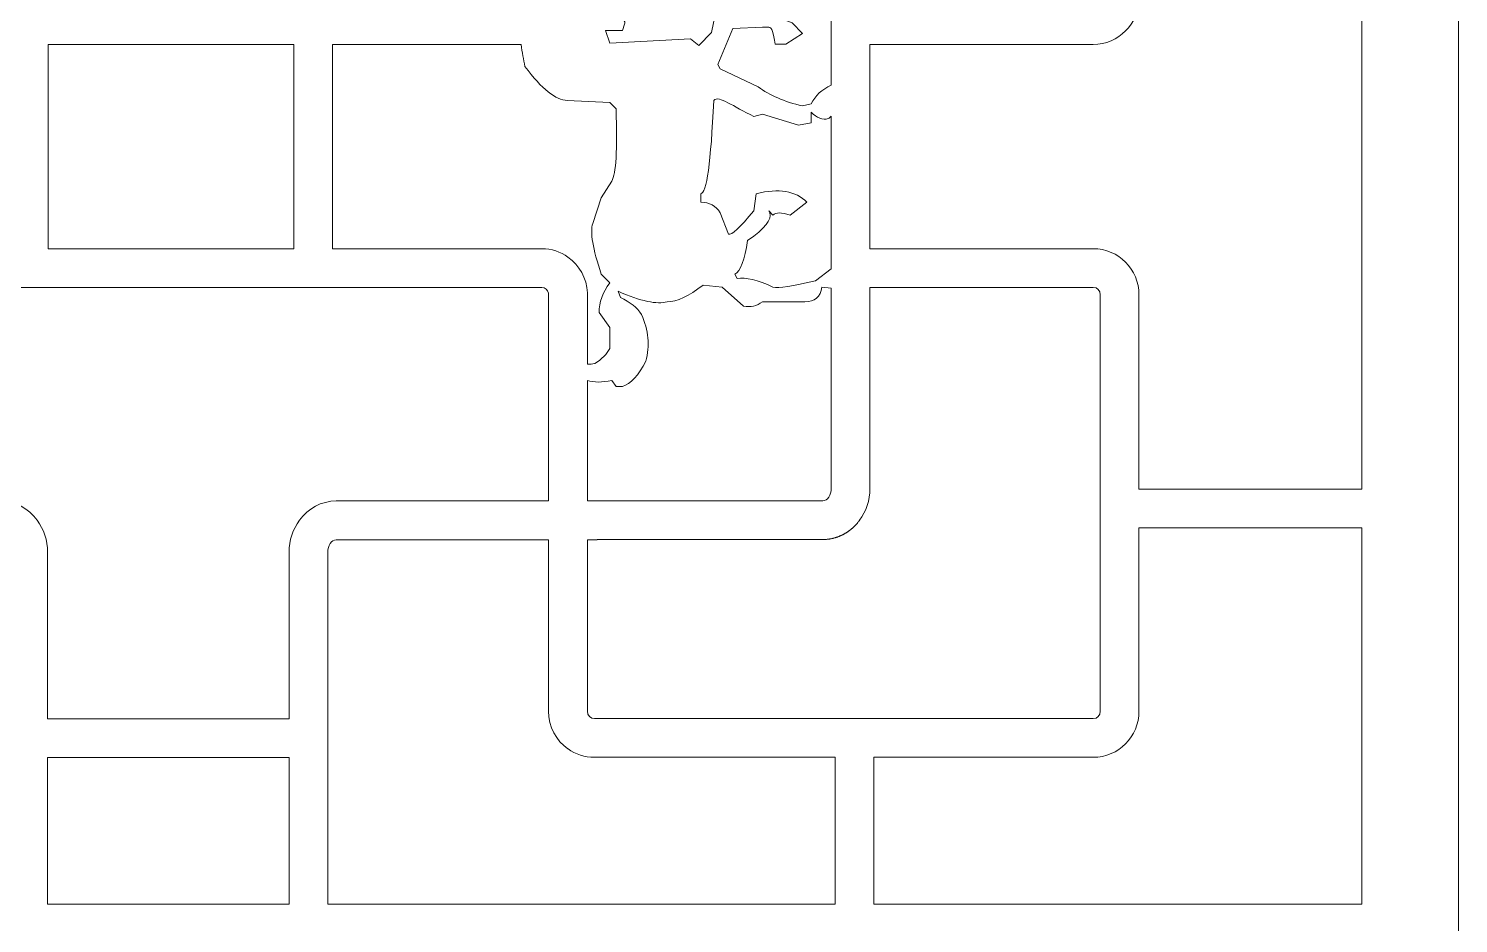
# Model space of a CAD drawing. Header units: centimetres. Extents: x -9.6 to 1.4, y -6.1 to 11.9.
# Drawn here: x -7.516 to -4.867, y 2.927 to 4.586 of the extents above; entities that cross this region are included whole.
import ezdxf

# ---------------------------------------------------------------- set-up
doc = ezdxf.new("R2010")
doc.units = ezdxf.units.CM
doc.header["$MEASUREMENT"] = 0
doc.layers.add('layer 1', color=7, linetype='Continuous')

msp = doc.modelspace()

# ---------------------------------------------------------------- linework, layer by layer
at = {"layer": 'layer 1', "color": 177, "lineweight": 9}
for points, knots in [([(-9.6444, -6.05124), (-9.6444, -6.05124), (-9.6444, 11.92325), (-9.6444, 11.92325), (-9.6444, 11.92325), (-9.6444, 11.92325), (-4.86713, 11.92325), (-4.86713, 11.92325), (-4.86713, 11.92325), (-4.86713, 11.92325), (-4.86713, -6.05124), (-4.86713, -6.05124), (-4.86713, -6.05124), (-4.86713, -6.05124), (-9.6444, -6.05124), (-9.6444, -6.05124)], [0, 0, 0, 0, 0.2, 0.2, 0.2, 0.2, 0.4, 0.4, 0.4, 0.4, 0.6, 0.6, 0.6, 0.6, 1, 1, 1, 1]), ([(-6.481, 4.64629), (-6.481, 4.64629), (-6.4436, 4.64944), (-6.4436, 4.64944), (-6.4436, 4.64944), (-6.4436, 4.64944), (-6.40829, 4.64148), (-6.40829, 4.64148), (-6.40829, 4.64148), (-6.40829, 4.64148), (-6.40418, 4.63364), (-6.40418, 4.63364), (-6.40418, 4.63364), (-6.40418, 4.63364), (-6.43166, 4.60989), (-6.43166, 4.60989), (-6.43166, 4.60989), (-6.41612, 4.60488), (-6.40958, 4.59975), (-6.41201, 4.59448), (-6.41201, 4.59448), (-6.41201, 4.59448), (-6.41625, 4.58241), (-6.41625, 4.58241), (-6.41625, 4.58241), (-6.41625, 4.58241), (-6.44745, 4.58241), (-6.44745, 4.58241), (-6.44745, 4.58241), (-6.44745, 4.58241), (-6.43949, 4.55904), (-6.43949, 4.55904), (-6.43949, 4.55904), (-6.43949, 4.55904), (-6.29016, 4.56701), (-6.29016, 4.56701), (-6.29016, 4.56701), (-6.29016, 4.56701), (-6.27476, 4.55493), (-6.27476, 4.55493), (-6.27476, 4.55493), (-6.27476, 4.55493), (-6.251, 4.57869), (-6.251, 4.57869), (-6.251, 4.57869), (-6.251, 4.57869), (-6.24317, 4.61785), (-6.24317, 4.61785), (-6.24317, 4.61785), (-6.24317, 4.61785), (-6.20362, 4.61785), (-6.20362, 4.61785), (-6.20362, 4.61785), (-6.20362, 4.61785), (-6.133, 4.62023), (-6.133, 4.62023), (-6.133, 4.62023), (-6.133, 4.62023), (-6.12132, 4.60444), (-6.12132, 4.60444), (-6.12132, 4.60444), (-6.12132, 4.60444), (-6.10167, 4.59686), (-6.10167, 4.59686), (-6.10167, 4.59686), (-6.10167, 4.59686), (-6.08216, 4.57696), (-6.08216, 4.57696), (-6.08216, 4.57696), (-6.08216, 4.57696), (-6.11336, 4.55731), (-6.11336, 4.55731), (-6.11336, 4.55731), (-6.11336, 4.55731), (-6.133, 4.55731), (-6.133, 4.55731), (-6.133, 4.55731), (-6.1357, 4.57837), (-6.13968, 4.5889), (-6.14495, 4.5889), (-6.14495, 4.5889), (-6.14495, 4.5889), (-6.15663, 4.5889), (-6.15663, 4.5889), (-6.15663, 4.5889), (-6.15663, 4.5889), (-6.21158, 4.58652), (-6.21158, 4.58652), (-6.21158, 4.58652), (-6.21158, 4.58652), (-6.23906, 4.51963), (-6.23906, 4.51963), (-6.23906, 4.51963), (-6.23906, 4.51963), (-6.23521, 4.51167), (-6.23521, 4.51167), (-6.23521, 4.51167), (-6.23521, 4.51167), (-6.16459, 4.47796), (-6.16459, 4.47796), (-6.16459, 4.47796), (-6.14353, 4.46242), (-6.11606, 4.45061), (-6.08216, 4.44265), (-6.08216, 4.44265), (-6.08216, 4.44265), (-6.06637, 4.44676), (-6.06637, 4.44676), (-6.06637, 4.44676), (-6.05862, 4.46188), (-6.04628, 4.47335), (-6.02913, 4.48117), (-6.02913, 4.48117), (-6.02913, 4.48117), (-6.02913, 4.96466), (-6.02913, 4.96466), (-6.02913, 4.96466), (-6.02913, 4.97749), (-6.03618, 4.98798), (-6.04479, 4.98798), (-6.04479, 4.98798), (-6.04479, 4.98798), (-6.48095, 4.98798), (-6.48095, 4.98798), (-6.48095, 4.98798), (-6.48095, 4.98798), (-6.48095, 4.82191), (-6.48095, 4.82191), (-6.48095, 4.82191), (-6.48095, 4.82191), (-6.481, 4.82191), (-6.481, 4.82191), (-6.481, 4.82191), (-6.481, 4.82191), (-6.481, 4.64629), (-6.481, 4.64629)], [0, 0, 0, 0, 0.0285714, 0.0285714, 0.0285714, 0.0285714, 0.0571429, 0.0571429, 0.0571429, 0.0571429, 0.0857143, 0.0857143, 0.0857143, 0.0857143, 0.1142857, 0.1142857, 0.1142857, 0.1142857, 0.1428571, 0.1428571, 0.1428571, 0.1428571, 0.1714286, 0.1714286, 0.1714286, 0.1714286, 0.2, 0.2, 0.2, 0.2, 0.2285714, 0.2285714, 0.2285714, 0.2285714, 0.2571429, 0.2571429, 0.2571429, 0.2571429, 0.2857143, 0.2857143, 0.2857143, 0.2857143, 0.3142857, 0.3142857, 0.3142857, 0.3142857, 0.3428571, 0.3428571, 0.3428571, 0.3428571, 0.3714286, 0.3714286, 0.3714286, 0.3714286, 0.4, 0.4, 0.4, 0.4, 0.4285714, 0.4285714, 0.4285714, 0.4285714, 0.4571429, 0.4571429, 0.4571429, 0.4571429, 0.4857143, 0.4857143, 0.4857143, 0.4857143, 0.5142857, 0.5142857, 0.5142857, 0.5142857, 0.5428571, 0.5428571, 0.5428571, 0.5428571, 0.5714286, 0.5714286, 0.5714286, 0.5714286, 0.6, 0.6, 0.6, 0.6, 0.6285714, 0.6285714, 0.6285714, 0.6285714, 0.6571429, 0.6571429, 0.6571429, 0.6571429, 0.6857143, 0.6857143, 0.6857143, 0.6857143, 0.7142857, 0.7142857, 0.7142857, 0.7142857, 0.7428571, 0.7428571, 0.7428571, 0.7428571, 0.7714286, 0.7714286, 0.7714286, 0.7714286, 0.8, 0.8, 0.8, 0.8, 0.8285714, 0.8285714, 0.8285714, 0.8285714, 0.8571429, 0.8571429, 0.8571429, 0.8571429, 0.8857143, 0.8857143, 0.8857143, 0.8857143, 0.9142857, 0.9142857, 0.9142857, 0.9142857, 0.9428571, 0.9428571, 0.9428571, 0.9428571, 1, 1, 1, 1]), ([(-5.04627, 4.98991), (-5.04627, 4.98991), (-5.45904, 4.98991), (-5.45904, 4.98991), (-5.45904, 4.98991), (-5.45904, 4.98991), (-5.45904, 4.64199), (-5.45904, 4.64199), (-5.45904, 4.64199), (-5.45904, 4.59506), (-5.49708, 4.55665), (-5.54359, 4.55665), (-5.54359, 4.55665), (-5.54359, 4.55665), (-5.95747, 4.55665), (-5.95747, 4.55665), (-5.95747, 4.55665), (-5.95747, 4.55665), (-5.95747, 4.178), (-5.95747, 4.178), (-5.95747, 4.178), (-5.95747, 4.178), (-5.54359, 4.178), (-5.54359, 4.178), (-5.54359, 4.178), (-5.49709, 4.178), (-5.45904, 4.13959), (-5.45904, 4.09266), (-5.45904, 4.09266), (-5.45904, 4.09266), (-5.45904, 3.73222), (-5.45904, 3.73222), (-5.45904, 3.73222), (-5.45904, 3.73222), (-5.04627, 3.73222), (-5.04627, 3.73222), (-5.04627, 3.73222), (-5.04627, 3.73222), (-5.04627, 4.98991), (-5.04627, 4.98991)], [0, 0, 0, 0, 0.0909091, 0.0909091, 0.0909091, 0.0909091, 0.1818182, 0.1818182, 0.1818182, 0.1818182, 0.2727273, 0.2727273, 0.2727273, 0.2727273, 0.3636364, 0.3636364, 0.3636364, 0.3636364, 0.4545455, 0.4545455, 0.4545455, 0.4545455, 0.5454545, 0.5454545, 0.5454545, 0.5454545, 0.6363636, 0.6363636, 0.6363636, 0.6363636, 0.7272727, 0.7272727, 0.7272727, 0.7272727, 0.8181818, 0.8181818, 0.8181818, 0.8181818, 1, 1, 1, 1]), ([(-7.48005, 4.55665), (-7.48005, 4.55665), (-7.48005, 4.178), (-7.48005, 4.178), (-7.48005, 4.178), (-7.48005, 4.178), (-7.02508, 4.178), (-7.02508, 4.178), (-7.02508, 4.178), (-7.02508, 4.178), (-7.02508, 4.55665), (-7.02508, 4.55665), (-7.02508, 4.55665), (-7.02508, 4.55665), (-7.48005, 4.55665), (-7.48005, 4.55665)], [0, 0, 0, 0, 0.2, 0.2, 0.2, 0.2, 0.4, 0.4, 0.4, 0.4, 0.6, 0.6, 0.6, 0.6, 1, 1, 1, 1]), ([(-6.481, 3.96412), (-6.47665, 3.96381), (-6.4721, 3.96426), (-6.46735, 3.96546), (-6.46735, 3.96546), (-6.454, 3.97329), (-6.44476, 3.98241), (-6.43949, 3.99294), (-6.43949, 3.99294), (-6.43949, 3.99294), (-6.43949, 4.0321), (-6.43949, 4.0321), (-6.43949, 4.0321), (-6.43949, 4.0321), (-6.45939, 4.05996), (-6.45939, 4.05996), (-6.45939, 4.05996), (-6.45939, 4.07819), (-6.45284, 4.09655), (-6.43949, 4.11491), (-6.43949, 4.11491), (-6.43949, 4.11491), (-6.45528, 4.13071), (-6.45528, 4.13071), (-6.45528, 4.13071), (-6.47108, 4.17783), (-6.47634, 4.20916), (-6.47108, 4.22469), (-6.47108, 4.22469), (-6.47108, 4.22469), (-6.45528, 4.27207), (-6.45528, 4.27207), (-6.45528, 4.27207), (-6.45528, 4.27207), (-6.43577, 4.30327), (-6.43577, 4.30327), (-6.43577, 4.30327), (-6.42794, 4.31663), (-6.42537, 4.36118), (-6.42781, 4.43719), (-6.42781, 4.43719), (-6.42781, 4.43719), (-6.43949, 4.44888), (-6.43949, 4.44888), (-6.43949, 4.44888), (-6.43949, 4.44888), (-6.5182, 4.45299), (-6.5182, 4.45299), (-6.5182, 4.45299), (-6.53926, 4.45299), (-6.56545, 4.47392), (-6.59678, 4.5159), (-6.59678, 4.5159), (-6.59953, 4.52855), (-6.60182, 4.54213), (-6.60364, 4.55665), (-6.60364, 4.55665), (-6.60364, 4.55665), (-6.95343, 4.55665), (-6.95343, 4.55665), (-6.95343, 4.55665), (-6.95343, 4.55665), (-6.95343, 4.178), (-6.95343, 4.178), (-6.95343, 4.178), (-6.95343, 4.178), (-6.56555, 4.178), (-6.56555, 4.178), (-6.56555, 4.178), (-6.54754, 4.178), (-6.53078, 4.17222), (-6.51702, 4.16242), (-6.51702, 4.16242), (-6.51702, 4.16242), (-6.51698, 4.16245), (-6.51698, 4.16245), (-6.51698, 4.16245), (-6.49604, 4.14755), (-6.48203, 4.12333), (-6.481, 4.0959), (-6.481, 4.0959), (-6.481, 4.0959), (-6.48106, 4.09564), (-6.48106, 4.09564), (-6.48106, 4.09564), (-6.48102, 4.09465), (-6.481, 4.09365), (-6.481, 4.09266), (-6.481, 4.09266), (-6.481, 4.09266), (-6.481, 3.96412), (-6.481, 3.96412)], [0, 0, 0, 0, 0.0416667, 0.0416667, 0.0416667, 0.0416667, 0.0833333, 0.0833333, 0.0833333, 0.0833333, 0.125, 0.125, 0.125, 0.125, 0.1666667, 0.1666667, 0.1666667, 0.1666667, 0.2083333, 0.2083333, 0.2083333, 0.2083333, 0.25, 0.25, 0.25, 0.25, 0.2916667, 0.2916667, 0.2916667, 0.2916667, 0.3333333, 0.3333333, 0.3333333, 0.3333333, 0.375, 0.375, 0.375, 0.375, 0.4166667, 0.4166667, 0.4166667, 0.4166667, 0.4583333, 0.4583333, 0.4583333, 0.4583333, 0.5, 0.5, 0.5, 0.5, 0.5416667, 0.5416667, 0.5416667, 0.5416667, 0.5833333, 0.5833333, 0.5833333, 0.5833333, 0.625, 0.625, 0.625, 0.625, 0.6666667, 0.6666667, 0.6666667, 0.6666667, 0.7083333, 0.7083333, 0.7083333, 0.7083333, 0.75, 0.75, 0.75, 0.75, 0.7916667, 0.7916667, 0.7916667, 0.7916667, 0.8333333, 0.8333333, 0.8333333, 0.8333333, 0.875, 0.875, 0.875, 0.875, 0.9166667, 0.9166667, 0.9166667, 0.9166667, 1, 1, 1, 1]), ([(-6.02913, 4.42403), (-6.03066, 4.42172), (-6.03253, 4.42013), (-6.03478, 4.41928), (-6.03478, 4.41928), (-6.04494, 4.41544), (-6.05584, 4.42044), (-6.06637, 4.43096), (-6.06637, 4.43096), (-6.06637, 4.43096), (-6.06637, 4.41145), (-6.06637, 4.41145), (-6.06637, 4.41145), (-6.06637, 4.41145), (-6.08973, 4.40734), (-6.08973, 4.40734), (-6.08973, 4.40734), (-6.08973, 4.40734), (-6.15663, 4.42724), (-6.15663, 4.42724), (-6.15663, 4.42724), (-6.15663, 4.42724), (-6.17242, 4.42313), (-6.17242, 4.42313), (-6.17242, 4.42313), (-6.21184, 4.44136), (-6.23662, 4.46326), (-6.24689, 4.45299), (-6.24689, 4.45299), (-6.25216, 4.33769), (-6.26012, 4.28003), (-6.27065, 4.28003), (-6.27065, 4.28003), (-6.27065, 4.28003), (-6.27065, 4.26424), (-6.27065, 4.26424), (-6.27065, 4.26424), (-6.25485, 4.26424), (-6.24304, 4.25769), (-6.23521, 4.2446), (-6.23521, 4.2446), (-6.23521, 4.2446), (-6.21942, 4.20518), (-6.21942, 4.20518), (-6.21942, 4.20518), (-6.21415, 4.20261), (-6.19849, 4.21699), (-6.17242, 4.24845), (-6.17242, 4.24845), (-6.17242, 4.24845), (-6.16831, 4.28003), (-6.16831, 4.28003), (-6.16831, 4.28003), (-6.12646, 4.29056), (-6.09513, 4.2853), (-6.0742, 4.26424), (-6.0742, 4.26424), (-6.0742, 4.26424), (-6.10553, 4.24049), (-6.10553, 4.24049), (-6.10553, 4.24049), (-6.12132, 4.24575), (-6.13185, 4.24575), (-6.13711, 4.24049), (-6.13711, 4.24049), (-6.13711, 4.24049), (-6.14495, 4.24845), (-6.14495, 4.24845), (-6.14495, 4.24845), (-6.13699, 4.23792), (-6.1461, 4.22213), (-6.17242, 4.20133), (-6.17242, 4.20133), (-6.17242, 4.20133), (-6.18411, 4.19349), (-6.18411, 4.19349), (-6.18411, 4.19349), (-6.18937, 4.1569), (-6.19733, 4.13597), (-6.20786, 4.13071), (-6.20786, 4.13071), (-6.20786, 4.13071), (-6.20362, 4.12275), (-6.20362, 4.12275), (-6.20362, 4.12275), (-6.18809, 4.12531), (-6.16587, 4.12005), (-6.13711, 4.10695), (-6.13711, 4.10695), (-6.12658, 4.10438), (-6.10039, 4.10836), (-6.0584, 4.11864), (-6.0584, 4.11864), (-6.0584, 4.11864), (-6.02913, 4.14045), (-6.02913, 4.14045), (-6.02913, 4.14045), (-6.02913, 4.14045), (-6.02913, 4.42403), (-6.02913, 4.42403)], [0, 0, 0, 0, 0.0384615, 0.0384615, 0.0384615, 0.0384615, 0.0769231, 0.0769231, 0.0769231, 0.0769231, 0.1153846, 0.1153846, 0.1153846, 0.1153846, 0.1538462, 0.1538462, 0.1538462, 0.1538462, 0.1923077, 0.1923077, 0.1923077, 0.1923077, 0.2307692, 0.2307692, 0.2307692, 0.2307692, 0.2692308, 0.2692308, 0.2692308, 0.2692308, 0.3076923, 0.3076923, 0.3076923, 0.3076923, 0.3461538, 0.3461538, 0.3461538, 0.3461538, 0.3846154, 0.3846154, 0.3846154, 0.3846154, 0.4230769, 0.4230769, 0.4230769, 0.4230769, 0.4615385, 0.4615385, 0.4615385, 0.4615385, 0.5, 0.5, 0.5, 0.5, 0.5384615, 0.5384615, 0.5384615, 0.5384615, 0.5769231, 0.5769231, 0.5769231, 0.5769231, 0.6153846, 0.6153846, 0.6153846, 0.6153846, 0.6538462, 0.6538462, 0.6538462, 0.6538462, 0.6923077, 0.6923077, 0.6923077, 0.6923077, 0.7307692, 0.7307692, 0.7307692, 0.7307692, 0.7692308, 0.7692308, 0.7692308, 0.7692308, 0.8076923, 0.8076923, 0.8076923, 0.8076923, 0.8461538, 0.8461538, 0.8461538, 0.8461538, 0.8846154, 0.8846154, 0.8846154, 0.8846154, 0.9230769, 0.9230769, 0.9230769, 0.9230769, 1, 1, 1, 1]), ([(-6.02913, 4.1046), (-6.02913, 4.1046), (-6.04646, 4.10695), (-6.04646, 4.10695), (-6.04646, 4.10695), (-6.04916, 4.08859), (-6.05969, 4.07948), (-6.07805, 4.07948), (-6.07805, 4.07948), (-6.07805, 4.07948), (-6.15663, 4.07948), (-6.15663, 4.07948), (-6.15663, 4.07948), (-6.16716, 4.07177), (-6.17897, 4.06908), (-6.19194, 4.07164), (-6.19194, 4.07164), (-6.19194, 4.07164), (-6.23149, 4.10695), (-6.23149, 4.10695), (-6.23149, 4.10695), (-6.23149, 4.10695), (-6.26679, 4.11068), (-6.26679, 4.11068), (-6.26679, 4.11068), (-6.29299, 4.08988), (-6.31507, 4.07948), (-6.33343, 4.07948), (-6.33343, 4.07948), (-6.3518, 4.07421), (-6.38197, 4.08076), (-6.42408, 4.09899), (-6.42408, 4.09899), (-6.42408, 4.09899), (-6.41997, 4.08744), (-6.41997, 4.08744), (-6.41997, 4.08744), (-6.40161, 4.07935), (-6.38865, 4.06882), (-6.38081, 4.05585), (-6.38081, 4.05585), (-6.36759, 4.02696), (-6.36489, 3.99807), (-6.37298, 3.96931), (-6.37298, 3.96931), (-6.38595, 3.94324), (-6.40046, 3.92758), (-6.41625, 3.92232), (-6.41625, 3.92232), (-6.41625, 3.92232), (-6.42781, 3.92232), (-6.42781, 3.92232), (-6.42781, 3.92232), (-6.42781, 3.92232), (-6.43577, 3.93387), (-6.43577, 3.93387), (-6.43577, 3.93387), (-6.45369, 3.92987), (-6.46876, 3.92986), (-6.481, 3.93384), (-6.481, 3.93384), (-6.481, 3.93384), (-6.481, 3.91274), (-6.481, 3.91274), (-6.481, 3.91274), (-6.481, 3.91274), (-6.48095, 3.91274), (-6.48095, 3.91274), (-6.48095, 3.91274), (-6.48095, 3.91274), (-6.48095, 3.71048), (-6.48095, 3.71048), (-6.48095, 3.71048), (-6.48095, 3.71048), (-6.04479, 3.71048), (-6.04479, 3.71048), (-6.04479, 3.71048), (-6.03619, 3.71048), (-6.02913, 3.72097), (-6.02913, 3.73379), (-6.02913, 3.73379), (-6.02913, 3.73379), (-6.02913, 4.1046), (-6.02913, 4.1046)], [0, 0, 0, 0, 0.0454545, 0.0454545, 0.0454545, 0.0454545, 0.0909091, 0.0909091, 0.0909091, 0.0909091, 0.1363636, 0.1363636, 0.1363636, 0.1363636, 0.1818182, 0.1818182, 0.1818182, 0.1818182, 0.2272727, 0.2272727, 0.2272727, 0.2272727, 0.2727273, 0.2727273, 0.2727273, 0.2727273, 0.3181818, 0.3181818, 0.3181818, 0.3181818, 0.3636364, 0.3636364, 0.3636364, 0.3636364, 0.4090909, 0.4090909, 0.4090909, 0.4090909, 0.4545455, 0.4545455, 0.4545455, 0.4545455, 0.5, 0.5, 0.5, 0.5, 0.5454545, 0.5454545, 0.5454545, 0.5454545, 0.5909091, 0.5909091, 0.5909091, 0.5909091, 0.6363636, 0.6363636, 0.6363636, 0.6363636, 0.6818182, 0.6818182, 0.6818182, 0.6818182, 0.7272727, 0.7272727, 0.7272727, 0.7272727, 0.7727273, 0.7727273, 0.7727273, 0.7727273, 0.8181818, 0.8181818, 0.8181818, 0.8181818, 0.8636364, 0.8636364, 0.8636364, 0.8636364, 0.9090909, 0.9090909, 0.9090909, 0.9090909, 1, 1, 1, 1]), ([(-7.03385, 3.30618), (-7.03385, 3.30618), (-7.03385, 3.61502), (-7.03385, 3.61502), (-7.03385, 3.61502), (-7.03385, 3.63745), (-7.02661, 3.65811), (-7.01454, 3.67441), (-7.01454, 3.67441), (-7.01454, 3.67441), (-7.01465, 3.67455), (-7.01465, 3.67455), (-7.01465, 3.67455), (-6.99861, 3.69629), (-6.97399, 3.71028), (-6.94653, 3.71028), (-6.94653, 3.71028), (-6.94653, 3.71028), (-6.6535, 3.71028), (-6.6535, 3.71028), (-6.6535, 3.71028), (-6.6535, 3.71028), (-6.6535, 3.71048), (-6.6535, 3.71048), (-6.6535, 3.71048), (-6.6535, 3.71048), (-6.55303, 3.71048), (-6.55303, 3.71048), (-6.55303, 3.71048), (-6.55303, 3.71048), (-6.55303, 4.09266), (-6.55303, 4.09266), (-6.55303, 4.09266), (-6.55303, 4.09366), (-6.55301, 4.09466), (-6.55298, 4.09565), (-6.55298, 4.09565), (-6.55427, 4.10174), (-6.55944, 4.10634), (-6.56555, 4.10634), (-6.56555, 4.10634), (-6.56555, 4.10634), (-7.97234, 4.10634), (-7.97234, 4.10634), (-7.97234, 4.10634), (-7.97837, 4.10634), (-7.98348, 4.10187), (-7.98487, 4.0959), (-7.98487, 4.0959), (-7.98487, 4.0959), (-7.98487, 4.0959), (-7.98487, 4.0959), (-7.98487, 4.0959), (-7.98487, 4.0959), (-7.98487, 4.0959), (-7.98487, 4.0959), (-7.98487, 4.0959), (-7.98487, 4.0959), (-7.98489, 4.0958), (-7.98489, 4.0958), (-7.98489, 4.0958), (-7.98489, 4.0958), (-7.9849, 4.09575), (-7.9849, 4.09575), (-7.9849, 4.09575), (-7.9849, 4.09575), (-7.9849, 4.09574), (-7.9849, 4.09574), (-7.9849, 4.09574), (-7.9849, 4.09574), (-7.98491, 4.09571), (-7.98491, 4.09571), (-7.98491, 4.09571), (-7.98491, 4.09571), (-7.98497, 4.09541), (-7.98497, 4.09541), (-7.98497, 4.09541), (-7.98497, 4.09541), (-7.98497, 4.09541), (-7.98497, 4.09541), (-7.98497, 4.09541), (-7.98497, 4.09541), (-7.98503, 4.09511), (-7.98503, 4.09511), (-7.98503, 4.09511), (-7.98503, 4.09511), (-7.98503, 4.09507), (-7.98503, 4.09507), (-7.98503, 4.09507), (-7.98503, 4.09507), (-7.98503, 4.09506), (-7.98503, 4.09506), (-7.98503, 4.09506), (-7.98503, 4.09506), (-7.98508, 4.09476), (-7.98508, 4.09476), (-7.98508, 4.09476), (-7.98508, 4.09476), (-7.98509, 4.09474), (-7.98509, 4.09474), (-7.98509, 4.09474), (-7.98509, 4.09474), (-7.98509, 4.09471), (-7.98509, 4.09471), (-7.98509, 4.09471), (-7.98509, 4.09471), (-7.9851, 4.09466), (-7.9851, 4.09466), (-7.9851, 4.09466), (-7.98517, 4.09413), (-7.98522, 4.09358), (-7.98523, 4.09303), (-7.98523, 4.09303), (-7.98523, 4.09303), (-7.98523, 4.09301), (-7.98523, 4.09301), (-7.98523, 4.09301), (-7.98523, 4.09301), (-7.98523, 4.09266), (-7.98523, 4.09266), (-7.98523, 4.09266), (-7.98523, 4.09266), (-7.98523, 3.87866), (-7.98523, 3.87866), (-7.98523, 3.87866), (-7.98523, 3.87866), (-7.9848, 3.87866), (-7.9848, 3.87866), (-7.9848, 3.87866), (-7.9848, 3.87866), (-7.9848, 3.71048), (-7.9848, 3.71048), (-7.9848, 3.71048), (-7.9848, 3.71048), (-7.86145, 3.71048), (-7.86145, 3.71048), (-7.86145, 3.71048), (-7.86145, 3.71048), (-7.86145, 3.71028), (-7.86145, 3.71028), (-7.86145, 3.71028), (-7.86145, 3.71028), (-7.56843, 3.71028), (-7.56843, 3.71028), (-7.56843, 3.71028), (-7.54097, 3.71028), (-7.51635, 3.69629), (-7.50031, 3.67455), (-7.50031, 3.67455), (-7.50031, 3.67455), (-7.50041, 3.67441), (-7.50041, 3.67441), (-7.50041, 3.67441), (-7.48835, 3.65811), (-7.48111, 3.63743), (-7.48111, 3.61502), (-7.48111, 3.61502), (-7.48111, 3.61502), (-7.48111, 3.30618), (-7.48111, 3.30618), (-7.48111, 3.30618), (-7.48111, 3.30618), (-7.03385, 3.30618), (-7.03385, 3.30618)], [0, 0, 0, 0, 0.0238095, 0.0238095, 0.0238095, 0.0238095, 0.047619, 0.047619, 0.047619, 0.047619, 0.0714286, 0.0714286, 0.0714286, 0.0714286, 0.0952381, 0.0952381, 0.0952381, 0.0952381, 0.1190476, 0.1190476, 0.1190476, 0.1190476, 0.1428571, 0.1428571, 0.1428571, 0.1428571, 0.1666667, 0.1666667, 0.1666667, 0.1666667, 0.1904762, 0.1904762, 0.1904762, 0.1904762, 0.2142857, 0.2142857, 0.2142857, 0.2142857, 0.2380952, 0.2380952, 0.2380952, 0.2380952, 0.2619048, 0.2619048, 0.2619048, 0.2619048, 0.2857143, 0.2857143, 0.2857143, 0.2857143, 0.3095238, 0.3095238, 0.3095238, 0.3095238, 0.3333333, 0.3333333, 0.3333333, 0.3333333, 0.3571429, 0.3571429, 0.3571429, 0.3571429, 0.3809524, 0.3809524, 0.3809524, 0.3809524, 0.4047619, 0.4047619, 0.4047619, 0.4047619, 0.4285714, 0.4285714, 0.4285714, 0.4285714, 0.452381, 0.452381, 0.452381, 0.452381, 0.4761905, 0.4761905, 0.4761905, 0.4761905, 0.5, 0.5, 0.5, 0.5, 0.5238095, 0.5238095, 0.5238095, 0.5238095, 0.547619, 0.547619, 0.547619, 0.547619, 0.5714286, 0.5714286, 0.5714286, 0.5714286, 0.5952381, 0.5952381, 0.5952381, 0.5952381, 0.6190476, 0.6190476, 0.6190476, 0.6190476, 0.6428571, 0.6428571, 0.6428571, 0.6428571, 0.6666667, 0.6666667, 0.6666667, 0.6666667, 0.6904762, 0.6904762, 0.6904762, 0.6904762, 0.7142857, 0.7142857, 0.7142857, 0.7142857, 0.7380952, 0.7380952, 0.7380952, 0.7380952, 0.7619048, 0.7619048, 0.7619048, 0.7619048, 0.7857143, 0.7857143, 0.7857143, 0.7857143, 0.8095238, 0.8095238, 0.8095238, 0.8095238, 0.8333333, 0.8333333, 0.8333333, 0.8333333, 0.8571429, 0.8571429, 0.8571429, 0.8571429, 0.8809524, 0.8809524, 0.8809524, 0.8809524, 0.9047619, 0.9047619, 0.9047619, 0.9047619, 0.9285714, 0.9285714, 0.9285714, 0.9285714, 0.952381, 0.952381, 0.952381, 0.952381, 1, 1, 1, 1]), ([(-6.48095, 3.63834), (-6.48095, 3.63834), (-6.48095, 3.3204), (-6.48095, 3.3204), (-6.48095, 3.3204), (-6.48095, 3.31289), (-6.47513, 3.30673), (-6.46805, 3.30673), (-6.46805, 3.30673), (-6.46805, 3.30673), (-5.54359, 3.30673), (-5.54359, 3.30673), (-5.54359, 3.30673), (-5.53651, 3.30673), (-5.5307, 3.31288), (-5.5307, 3.3204), (-5.5307, 3.3204), (-5.5307, 3.3204), (-5.5307, 4.09266), (-5.5307, 4.09266), (-5.5307, 4.09266), (-5.5307, 4.10018), (-5.5365, 4.10634), (-5.54359, 4.10634), (-5.54359, 4.10634), (-5.54359, 4.10634), (-5.95747, 4.10634), (-5.95747, 4.10634), (-5.95747, 4.10634), (-5.95747, 4.10634), (-5.95747, 3.73379), (-5.95747, 3.73379), (-5.95747, 3.73379), (-5.95747, 3.71144), (-5.96468, 3.69082), (-5.97668, 3.67455), (-5.97668, 3.67455), (-5.97668, 3.67455), (-5.97668, 3.67455), (-5.97668, 3.67455), (-5.97668, 3.67455), (-5.97668, 3.67455), (-5.97687, 3.67428), (-5.97687, 3.67428), (-5.97687, 3.67428), (-5.97728, 3.67373), (-5.9777, 3.67319), (-5.97812, 3.67265), (-5.97812, 3.67265), (-5.97812, 3.67265), (-5.97828, 3.67244), (-5.97828, 3.67244), (-5.97828, 3.67244), (-5.97877, 3.67181), (-5.97927, 3.67119), (-5.97978, 3.67057), (-5.97978, 3.67057), (-5.97978, 3.67057), (-5.97978, 3.67056), (-5.97978, 3.67056), (-5.97978, 3.67056), (-5.98192, 3.66797), (-5.98418, 3.6655), (-5.98656, 3.66318), (-5.98656, 3.66318), (-5.98656, 3.66318), (-5.98658, 3.66316), (-5.98658, 3.66316), (-5.98658, 3.66316), (-5.98712, 3.66264), (-5.98766, 3.66212), (-5.98821, 3.66161), (-5.98821, 3.66161), (-5.98821, 3.66161), (-5.98869, 3.66117), (-5.98869, 3.66117), (-5.98869, 3.66117), (-5.98908, 3.66081), (-5.98947, 3.66046), (-5.98987, 3.6601), (-5.98987, 3.6601), (-5.98987, 3.6601), (-5.99051, 3.65954), (-5.99051, 3.65954), (-5.99051, 3.65954), (-5.99083, 3.65927), (-5.99115, 3.65899), (-5.99147, 3.65872), (-5.99147, 3.65872), (-5.99174, 3.6585), (-5.992, 3.65827), (-5.99227, 3.65805), (-5.99227, 3.65805), (-5.9925, 3.65786), (-5.99274, 3.65767), (-5.99297, 3.65749), (-5.99297, 3.65749), (-5.99334, 3.65718), (-5.99372, 3.65689), (-5.99409, 3.65659), (-5.99409, 3.65659), (-5.99432, 3.65642), (-5.99455, 3.65624), (-5.99478, 3.65607), (-5.99478, 3.65607), (-5.99478, 3.65607), (-5.99545, 3.65555), (-5.99545, 3.65555), (-5.99545, 3.65555), (-5.99586, 3.65525), (-5.99626, 3.65496), (-5.99667, 3.65466), (-5.99667, 3.65466), (-5.99667, 3.65466), (-5.99734, 3.65418), (-5.99734, 3.65418), (-5.99734, 3.65418), (-5.99734, 3.65418), (-5.99801, 3.65371), (-5.99801, 3.65371), (-5.99801, 3.65371), (-5.9984, 3.65343), (-5.9988, 3.65316), (-5.9992, 3.65289), (-5.9992, 3.65289), (-5.99945, 3.65273), (-5.9997, 3.65256), (-5.99995, 3.6524), (-5.99995, 3.6524), (-6.00035, 3.65213), (-6.00076, 3.65187), (-6.00116, 3.65161), (-6.00116, 3.65161), (-6.00116, 3.65161), (-6.0018, 3.65122), (-6.0018, 3.65122), (-6.0018, 3.65122), (-6.00213, 3.65101), (-6.00246, 3.65081), (-6.00279, 3.65061), (-6.00279, 3.65061), (-6.00309, 3.65043), (-6.0034, 3.65025), (-6.00371, 3.65007), (-6.00371, 3.65007), (-6.00407, 3.64985), (-6.00444, 3.64964), (-6.0048, 3.64944), (-6.0048, 3.64944), (-6.0048, 3.64944), (-6.0053, 3.64916), (-6.0053, 3.64916), (-6.0053, 3.64916), (-6.00578, 3.64889), (-6.00628, 3.64862), (-6.00677, 3.64836), (-6.00677, 3.64836), (-6.00677, 3.64836), (-6.0073, 3.64808), (-6.0073, 3.64808), (-6.0073, 3.64808), (-6.00777, 3.64784), (-6.00825, 3.64759), (-6.00872, 3.64735), (-6.00872, 3.64735), (-6.00894, 3.64725), (-6.00916, 3.64714), (-6.00937, 3.64704), (-6.00937, 3.64704), (-6.00973, 3.64687), (-6.01008, 3.6467), (-6.01044, 3.64653), (-6.01044, 3.64653), (-6.01073, 3.64639), (-6.01102, 3.64626), (-6.01131, 3.64612), (-6.01131, 3.64612), (-6.01171, 3.64594), (-6.0121, 3.64577), (-6.0125, 3.6456), (-6.0125, 3.6456), (-6.0125, 3.6456), (-6.01302, 3.64537), (-6.01302, 3.64537), (-6.01302, 3.64537), (-6.01353, 3.64515), (-6.01405, 3.64494), (-6.01456, 3.64473), (-6.01456, 3.64473), (-6.01456, 3.64473), (-6.01509, 3.64452), (-6.01509, 3.64452), (-6.01509, 3.64452), (-6.01562, 3.6443), (-6.01617, 3.64409), (-6.01671, 3.64389), (-6.01671, 3.64389), (-6.01671, 3.64389), (-6.01714, 3.64373), (-6.01714, 3.64373), (-6.01714, 3.64373), (-6.01762, 3.64356), (-6.01809, 3.64339), (-6.01857, 3.64323), (-6.01857, 3.64323), (-6.01857, 3.64323), (-6.01923, 3.643), (-6.01923, 3.643), (-6.01923, 3.643), (-6.01972, 3.64284), (-6.02021, 3.64268), (-6.02071, 3.64252), (-6.02071, 3.64252), (-6.02071, 3.64252), (-6.02109, 3.6424), (-6.02109, 3.6424), (-6.02109, 3.6424), (-6.02166, 3.64222), (-6.02223, 3.64205), (-6.02281, 3.64189), (-6.02281, 3.64189), (-6.02281, 3.64189), (-6.02325, 3.64177), (-6.02325, 3.64177), (-6.02325, 3.64177), (-6.02384, 3.6416), (-6.02443, 3.64144), (-6.02503, 3.64129), (-6.02503, 3.64129), (-6.02503, 3.64129), (-6.02536, 3.64121), (-6.02536, 3.64121), (-6.02536, 3.64121), (-6.02592, 3.64107), (-6.02648, 3.64093), (-6.02705, 3.64081), (-6.02705, 3.64081), (-6.02705, 3.64081), (-6.02748, 3.64071), (-6.02748, 3.64071), (-6.02748, 3.64071), (-6.02802, 3.64059), (-6.02857, 3.64048), (-6.02912, 3.64037), (-6.02912, 3.64037), (-6.02912, 3.64037), (-6.02952, 3.64029), (-6.02952, 3.64029), (-6.02952, 3.64029), (-6.03012, 3.64017), (-6.03072, 3.64006), (-6.03132, 3.63996), (-6.03132, 3.63996), (-6.03132, 3.63996), (-6.03173, 3.63989), (-6.03173, 3.63989), (-6.03173, 3.63989), (-6.03236, 3.63979), (-6.03298, 3.63969), (-6.03361, 3.6396), (-6.03361, 3.6396), (-6.03361, 3.6396), (-6.03387, 3.63957), (-6.03387, 3.63957), (-6.03387, 3.63957), (-6.03453, 3.63948), (-6.03519, 3.63939), (-6.03585, 3.63932), (-6.03585, 3.63932), (-6.03585, 3.63932), (-6.03589, 3.63931), (-6.03589, 3.63931), (-6.03589, 3.63931), (-6.03589, 3.63931), (-6.0359, 3.63931), (-6.0359, 3.63931), (-6.0359, 3.63931), (-6.0359, 3.63931), (-6.03596, 3.63931), (-6.03596, 3.63931), (-6.03596, 3.63931), (-6.03659, 3.63924), (-6.03723, 3.63918), (-6.03786, 3.63912), (-6.03786, 3.63912), (-6.03786, 3.63912), (-6.03824, 3.63909), (-6.03824, 3.63909), (-6.03824, 3.63909), (-6.03886, 3.63904), (-6.03949, 3.63899), (-6.04012, 3.63896), (-6.04012, 3.63896), (-6.04012, 3.63896), (-6.04052, 3.63894), (-6.04052, 3.63894), (-6.04052, 3.63894), (-6.04116, 3.6389), (-6.0418, 3.63887), (-6.04244, 3.63885), (-6.04244, 3.63885), (-6.04244, 3.63885), (-6.04274, 3.63885), (-6.04274, 3.63885), (-6.04274, 3.63885), (-6.04342, 3.63883), (-6.04411, 3.63882), (-6.04479, 3.63882), (-6.04479, 3.63882), (-6.04479, 3.63882), (-6.46262, 3.63882), (-6.46262, 3.63882), (-6.46262, 3.63882), (-6.46262, 3.63882), (-6.46262, 3.63834), (-6.46262, 3.63834), (-6.46262, 3.63834), (-6.46262, 3.63834), (-6.48095, 3.63834), (-6.48095, 3.63834)], [0, 0, 0, 0, 0.0123457, 0.0123457, 0.0123457, 0.0123457, 0.0246914, 0.0246914, 0.0246914, 0.0246914, 0.037037, 0.037037, 0.037037, 0.037037, 0.0493827, 0.0493827, 0.0493827, 0.0493827, 0.0617284, 0.0617284, 0.0617284, 0.0617284, 0.0740741, 0.0740741, 0.0740741, 0.0740741, 0.0864198, 0.0864198, 0.0864198, 0.0864198, 0.0987654, 0.0987654, 0.0987654, 0.0987654, 0.1111111, 0.1111111, 0.1111111, 0.1111111, 0.1234568, 0.1234568, 0.1234568, 0.1234568, 0.1358025, 0.1358025, 0.1358025, 0.1358025, 0.1481481, 0.1481481, 0.1481481, 0.1481481, 0.1604938, 0.1604938, 0.1604938, 0.1604938, 0.1728395, 0.1728395, 0.1728395, 0.1728395, 0.1851852, 0.1851852, 0.1851852, 0.1851852, 0.1975309, 0.1975309, 0.1975309, 0.1975309, 0.2098765, 0.2098765, 0.2098765, 0.2098765, 0.2222222, 0.2222222, 0.2222222, 0.2222222, 0.2345679, 0.2345679, 0.2345679, 0.2345679, 0.2469136, 0.2469136, 0.2469136, 0.2469136, 0.2592593, 0.2592593, 0.2592593, 0.2592593, 0.2716049, 0.2716049, 0.2716049, 0.2716049, 0.2839506, 0.2839506, 0.2839506, 0.2839506, 0.2962963, 0.2962963, 0.2962963, 0.2962963, 0.308642, 0.308642, 0.308642, 0.308642, 0.3209877, 0.3209877, 0.3209877, 0.3209877, 0.3333333, 0.3333333, 0.3333333, 0.3333333, 0.345679, 0.345679, 0.345679, 0.345679, 0.3580247, 0.3580247, 0.3580247, 0.3580247, 0.3703704, 0.3703704, 0.3703704, 0.3703704, 0.382716, 0.382716, 0.382716, 0.382716, 0.3950617, 0.3950617, 0.3950617, 0.3950617, 0.4074074, 0.4074074, 0.4074074, 0.4074074, 0.4197531, 0.4197531, 0.4197531, 0.4197531, 0.4320988, 0.4320988, 0.4320988, 0.4320988, 0.4444444, 0.4444444, 0.4444444, 0.4444444, 0.4567901, 0.4567901, 0.4567901, 0.4567901, 0.4691358, 0.4691358, 0.4691358, 0.4691358, 0.4814815, 0.4814815, 0.4814815, 0.4814815, 0.4938272, 0.4938272, 0.4938272, 0.4938272, 0.5061728, 0.5061728, 0.5061728, 0.5061728, 0.5185185, 0.5185185, 0.5185185, 0.5185185, 0.5308642, 0.5308642, 0.5308642, 0.5308642, 0.5432099, 0.5432099, 0.5432099, 0.5432099, 0.5555556, 0.5555556, 0.5555556, 0.5555556, 0.5679012, 0.5679012, 0.5679012, 0.5679012, 0.5802469, 0.5802469, 0.5802469, 0.5802469, 0.5925926, 0.5925926, 0.5925926, 0.5925926, 0.6049383, 0.6049383, 0.6049383, 0.6049383, 0.617284, 0.617284, 0.617284, 0.617284, 0.6296296, 0.6296296, 0.6296296, 0.6296296, 0.6419753, 0.6419753, 0.6419753, 0.6419753, 0.654321, 0.654321, 0.654321, 0.654321, 0.6666667, 0.6666667, 0.6666667, 0.6666667, 0.6790123, 0.6790123, 0.6790123, 0.6790123, 0.691358, 0.691358, 0.691358, 0.691358, 0.7037037, 0.7037037, 0.7037037, 0.7037037, 0.7160494, 0.7160494, 0.7160494, 0.7160494, 0.7283951, 0.7283951, 0.7283951, 0.7283951, 0.7407407, 0.7407407, 0.7407407, 0.7407407, 0.7530864, 0.7530864, 0.7530864, 0.7530864, 0.7654321, 0.7654321, 0.7654321, 0.7654321, 0.7777778, 0.7777778, 0.7777778, 0.7777778, 0.7901235, 0.7901235, 0.7901235, 0.7901235, 0.8024691, 0.8024691, 0.8024691, 0.8024691, 0.8148148, 0.8148148, 0.8148148, 0.8148148, 0.8271605, 0.8271605, 0.8271605, 0.8271605, 0.8395062, 0.8395062, 0.8395062, 0.8395062, 0.8518519, 0.8518519, 0.8518519, 0.8518519, 0.8641975, 0.8641975, 0.8641975, 0.8641975, 0.8765432, 0.8765432, 0.8765432, 0.8765432, 0.8888889, 0.8888889, 0.8888889, 0.8888889, 0.9012346, 0.9012346, 0.9012346, 0.9012346, 0.9135802, 0.9135802, 0.9135802, 0.9135802, 0.9259259, 0.9259259, 0.9259259, 0.9259259, 0.9382716, 0.9382716, 0.9382716, 0.9382716, 0.9506173, 0.9506173, 0.9506173, 0.9506173, 0.962963, 0.962963, 0.962963, 0.962963, 0.9753086, 0.9753086, 0.9753086, 0.9753086, 1, 1, 1, 1]), ([(-5.04627, 3.66057), (-5.04627, 3.66057), (-5.45904, 3.66057), (-5.45904, 3.66057), (-5.45904, 3.66057), (-5.45904, 3.66057), (-5.45904, 3.3204), (-5.45904, 3.3204), (-5.45904, 3.3204), (-5.45904, 3.27348), (-5.49708, 3.23507), (-5.54359, 3.23507), (-5.54359, 3.23507), (-5.54359, 3.23507), (-5.95048, 3.23507), (-5.95048, 3.23507), (-5.95048, 3.23507), (-5.95048, 3.23507), (-5.95048, 2.96288), (-5.95048, 2.96288), (-5.95048, 2.96288), (-5.95048, 2.96288), (-5.04627, 2.96288), (-5.04627, 2.96288), (-5.04627, 2.96288), (-5.04627, 2.96288), (-5.04627, 3.66057), (-5.04627, 3.66057)], [0, 0, 0, 0, 0.125, 0.125, 0.125, 0.125, 0.25, 0.25, 0.25, 0.25, 0.375, 0.375, 0.375, 0.375, 0.5, 0.5, 0.5, 0.5, 0.625, 0.625, 0.625, 0.625, 0.75, 0.75, 0.75, 0.75, 1, 1, 1, 1]), ([(-6.96219, 2.96288), (-6.96219, 2.96288), (-6.02214, 2.96288), (-6.02214, 2.96288), (-6.02214, 2.96288), (-6.02214, 2.96288), (-6.02214, 3.23507), (-6.02214, 3.23507), (-6.02214, 3.23507), (-6.02214, 3.23507), (-6.46805, 3.23507), (-6.46805, 3.23507), (-6.46805, 3.23507), (-6.48616, 3.23507), (-6.50298, 3.24089), (-6.51677, 3.25077), (-6.51677, 3.25077), (-6.51677, 3.25077), (-6.51698, 3.25062), (-6.51698, 3.25062), (-6.51698, 3.25062), (-6.53874, 3.2661), (-6.55303, 3.29165), (-6.55303, 3.3204), (-6.55303, 3.3204), (-6.55303, 3.3204), (-6.55303, 3.63834), (-6.55303, 3.63834), (-6.55303, 3.63834), (-6.55303, 3.63834), (-6.94653, 3.63834), (-6.94653, 3.63834), (-6.94653, 3.63834), (-6.95514, 3.63834), (-6.96219, 3.62784), (-6.96219, 3.61502), (-6.96219, 3.61502), (-6.96219, 3.61502), (-6.96219, 2.96288), (-6.96219, 2.96288)], [0, 0, 0, 0, 0.0909091, 0.0909091, 0.0909091, 0.0909091, 0.1818182, 0.1818182, 0.1818182, 0.1818182, 0.2727273, 0.2727273, 0.2727273, 0.2727273, 0.3636364, 0.3636364, 0.3636364, 0.3636364, 0.4545455, 0.4545455, 0.4545455, 0.4545455, 0.5454545, 0.5454545, 0.5454545, 0.5454545, 0.6363636, 0.6363636, 0.6363636, 0.6363636, 0.7272727, 0.7272727, 0.7272727, 0.7272727, 0.8181818, 0.8181818, 0.8181818, 0.8181818, 1, 1, 1, 1]), ([(-7.48111, 2.96288), (-7.48111, 2.96288), (-7.03385, 2.96288), (-7.03385, 2.96288), (-7.03385, 2.96288), (-7.03385, 2.96288), (-7.03385, 3.23452), (-7.03385, 3.23452), (-7.03385, 3.23452), (-7.03385, 3.23452), (-7.48111, 3.23452), (-7.48111, 3.23452), (-7.48111, 3.23452), (-7.48111, 3.23452), (-7.48111, 2.96288), (-7.48111, 2.96288)], [0, 0, 0, 0, 0.2, 0.2, 0.2, 0.2, 0.4, 0.4, 0.4, 0.4, 0.6, 0.6, 0.6, 0.6, 1, 1, 1, 1])]:
    msp.add_open_spline(points, degree=3, knots=knots, dxfattribs=at)

doc.saveas('drawing.dxf')
